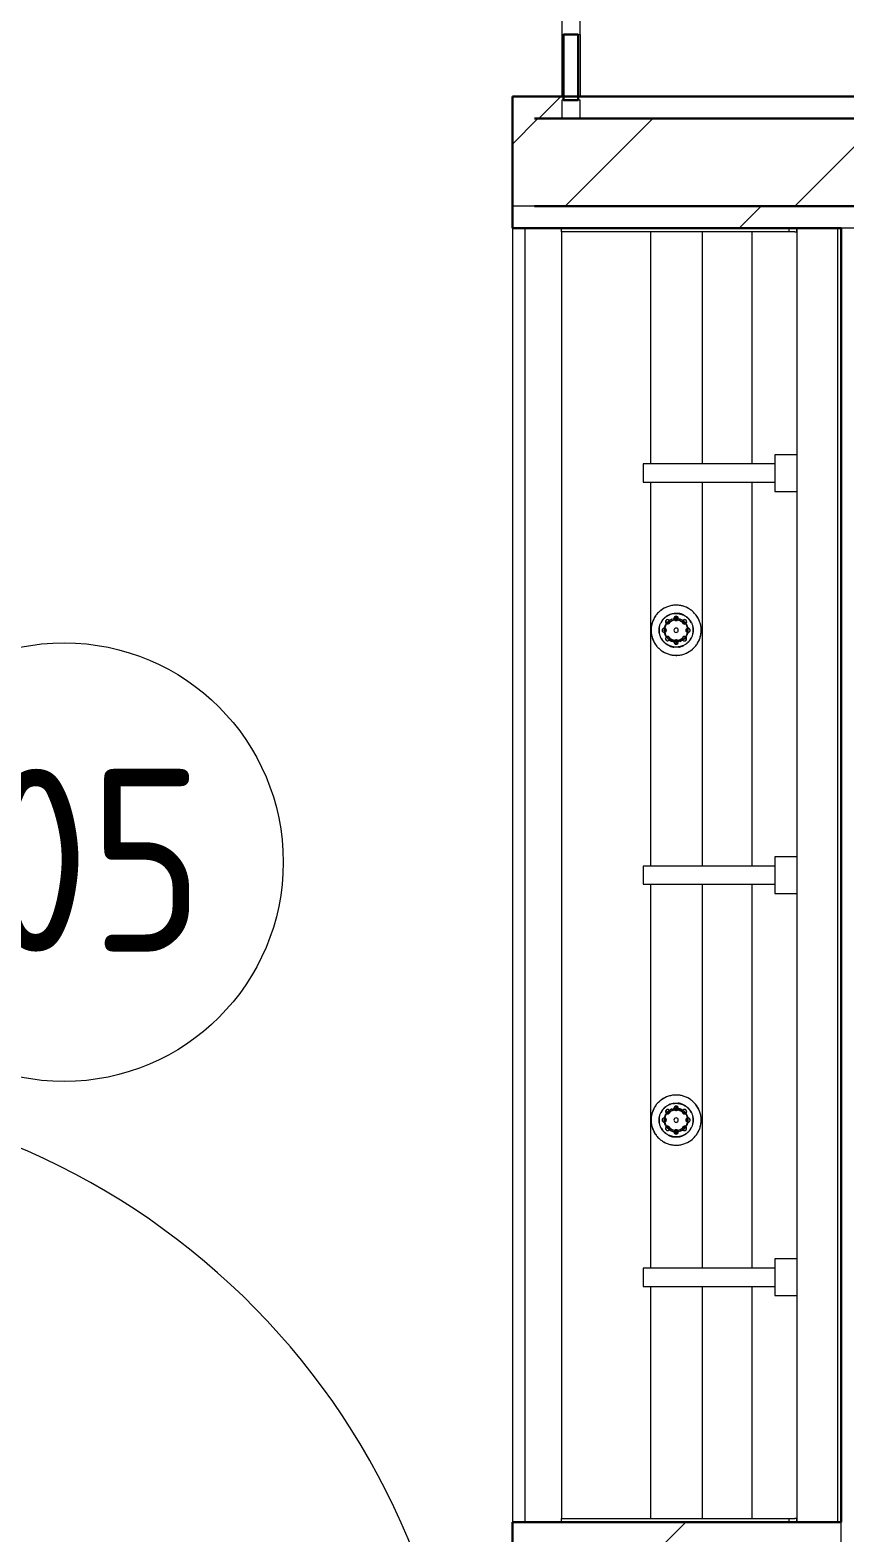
# Model space of a CAD drawing. Header units: millimetres. Extents: x -88595 to 880822, y -1054509 to -148035.
# Drawn here: x 280148 to 281263, y -273917 to -271861 of the extents above; entities that cross this region are included whole.
import ezdxf

# ---------------------------------------------------------------- set-up
doc = ezdxf.new("R2010")
doc.units = ezdxf.units.MM
for name, color, linetype, lineweight in [('Витраж', 7, 'Continuous', 9), ('Марки помещений', 7, 'Continuous', 20), ('Оборудование', 7, 'Continuous', 18), ('Сантехника', 7, 'Continuous', 18), ('Стены наружные', 7, 'Continuous', 18), ('Стены разрез', 7, 'Continuous', 30), ('Стены штриховка', 7, 'Continuous', 9)]:
    doc.layers.add(name, color=color, linetype=linetype, lineweight=lineweight)
doc.layers.add('Двери открывание', color=7, linetype='Continuous', lineweight=9, true_color=0xc0c0c0)
doc.styles.add('GOST Common_2', font='GOST_Common.ttf', dxfattribs={"width": 0.9, "height": 350})

# ---------------------------------------------------------------- blocks, each defined once
blk = doc.blocks.new('2 этаж')
at = {"layer": 'Витраж', "lineweight": 18, "extrusion": (0, 0, -1)}
for p, q in [((310210, 655966.5), (310210, 655941.5)), ((310235, 655941.5), (310235, 655966.5)), ((310210, 655941.5), (310235, 655941.5))]:
    blk.add_line(p, q, dxfattribs=at)
at = {"layer": 'Витраж'}
for p, q in [((310210, 655941.5), (310210, 655856.5)), ((310235, 655941.5), (310235, 655856.5))]:
    blk.add_line(p, q, dxfattribs=at)
at = {"layer": 'Витраж', "lineweight": 18}
for p, q in [((310235, 655851.5), (310210, 655851.5)), ((310210, 655851.5), (310210, 655826.5)), ((310235, 655826.5), (310235, 655851.5)), ((310210, 655826.5), (310235, 655826.5))]:
    blk.add_line(p, q, dxfattribs=at)
at = {"layer": 'Двери открывание'}
blk.add_arc((309078.5, 653499.5), 998, 0, 88.9666, dxfattribs=at)
at = {"layer": 'Марки помещений'}
blk.add_circle((309528.8, 654809.3), 300, dxfattribs=at)
at = {"layer": 'Сантехника'}
for p, q in [((310142.5, 655676.5), (310142.5, 653906.5)), ((310159.5, 655676.5), (310159.5, 653906.5)), ((310209.5, 655671.5), (310209.5, 655676.5)), ((310209.5, 655671.5), (310209.5, 653911.5)), ((310520.6, 655671.5), (310209.5, 655671.5)), ((310331.4, 655671.5), (310331.4, 655354)), ((310402.1, 655671.5), (310402.1, 655354)), ((310470.1, 655671.5), (310470.1, 655353.9)), ((310520.6, 655676.5), (310520.6, 655671.5)), ((310529.1, 655671.5), (310520.6, 655671.5)), ((310529.1, 655671.5), (310531.5, 655671.5)), ((310531.5, 655676.5), (310531.5, 655671.5)), ((310531.5, 655671.5), (310531.5, 655676.5)), ((310531.5, 655671.5), (310531.5, 653911.5)), ((310587.5, 655676.5), (310587.5, 653906.5)), ((310531.5, 655366.5), (310501.5, 655366.5)), ((310501.5, 655366.5), (310501.5, 655316.5)), ((310501.5, 655354), (310321.5, 655354)), ((310321.5, 655354), (310321.5, 655329)), ((310321.5, 655329), (310501.5, 655329)), ((310331.4, 655329), (310331.4, 654804)), ((310402.1, 655329), (310402.1, 654804)), ((310470.1, 655329.1), (310470.1, 654803.9)), ((310501.5, 655316.5), (310531.5, 655316.5)), ((310501.5, 654804), (310321.5, 654804)), ((310321.5, 654804), (310321.5, 654779)), ((310531.5, 654816.5), (310501.5, 654816.5)), ((310501.5, 654816.5), (310501.5, 654766.5)), ((310321.5, 654779), (310501.5, 654779)), ((310331.4, 654779), (310331.4, 654254)), ((310402.1, 654779), (310402.1, 654254)), ((310470.1, 654779.1), (310470.1, 654253.9)), ((310501.5, 654766.5), (310531.5, 654766.5)), ((310501.5, 654254), (310321.5, 654254)), ((310321.5, 654254), (310321.5, 654229)), ((310531.5, 654266.5), (310501.5, 654266.5)), ((310501.5, 654266.5), (310501.5, 654216.5)), ((310321.5, 654229), (310501.5, 654229)), ((310331.4, 654229), (310331.4, 653911.5)), ((310402.1, 654229), (310402.1, 653911.5)), ((310470.1, 654229.1), (310470.1, 653911.5)), ((310501.5, 654216.5), (310531.5, 654216.5)), ((310209.5, 653906.5), (310209.5, 653911.5)), ((310209.5, 653911.5), (310520.6, 653911.5)), ((310520.6, 653911.5), (310529.1, 653911.5)), ((310520.6, 653911.5), (310520.6, 653906.5)), ((310531.5, 653911.5), (310529.1, 653911.5)), ((310531.5, 653911.5), (310531.5, 653906.5)), ((310531.5, 653906.5), (310531.5, 653911.5))]:
    blk.add_line(p, q, dxfattribs=at)
at = {"layer": 'Сантехника', "flags": 128}
for points in [[(310400.8, 655126.5), (310400.8, 655127.9), (310400.7, 655129.2), (310400.6, 655130.6), (310400.4, 655132), (310400.1, 655133.3), (310399.8, 655134.7), (310399.5, 655136), (310399.1, 655137.3), (310398.6, 655138.6), (310398.1, 655139.9), (310397.5, 655141.1), (310396.9, 655142.3), (310396.3, 655143.5), (310395.6, 655144.7), (310394.8, 655145.9), (310394, 655147), (310393.2, 655148.1), (310392.3, 655149.1), (310391.4, 655150.1), (310390.4, 655151.1), (310389.4, 655152), (310388.4, 655152.9), (310387.3, 655153.8), (310386.2, 655154.6), (310385, 655155.4), (310383.9, 655156.1), (310382.7, 655156.8), (310381.4, 655157.4), (310380.2, 655158), (310378.9, 655158.5), (310377.6, 655158.9), (310376.3, 655159.4), (310375, 655159.7), (310373.7, 655160), (310372.3, 655160.3), (310371, 655160.5), (310369.6, 655160.7), (310368.2, 655160.8), (310366.9, 655160.8), (310365.5, 655160.8), (310364.1, 655160.7), (310362.8, 655160.6), (310361.4, 655160.4), (310360, 655160.2), (310358.7, 655159.9), (310357.4, 655159.6), (310356.1, 655159.2), (310354.8, 655158.7), (310353.5, 655158.2), (310352.2, 655157.7), (310351, 655157.1), (310349.8, 655156.5), (310348.6, 655155.8), (310347.4, 655155), (310346.3, 655154.2), (310345.2, 655153.4), (310344.2, 655152.5), (310343.1, 655151.6), (310342.2, 655150.7), (310341.2, 655149.7), (310340.3, 655148.6), (310339.4, 655147.6), (310338.6, 655146.5), (310337.8, 655145.3), (310337.1, 655144.2), (310336.4, 655143), (310335.8, 655141.8), (310335.2, 655140.5), (310334.7, 655139.3), (310334.2, 655138), (310333.7, 655136.7), (310333.4, 655135.4), (310333, 655134), (310332.8, 655132.7), (310332.5, 655131.3), (310332.4, 655130), (310332.3, 655128.6), (310332.2, 655127.2), (310332.2, 655126.5)], [(310343.2, 655126.5), (310343.2, 655127.4), (310343.3, 655128.4), (310343.4, 655129.3), (310343.5, 655130.2), (310343.7, 655131.1), (310343.9, 655132), (310344.1, 655132.9), (310344.4, 655133.8), (310344.7, 655134.7), (310345, 655135.6), (310345.4, 655136.4), (310345.8, 655137.3), (310346.3, 655138.1), (310346.8, 655138.9), (310347.3, 655139.7), (310347.8, 655140.4), (310348.4, 655141.2), (310349, 655141.9), (310349.6, 655142.6), (310350.3, 655143.2), (310350.9, 655143.9), (310351.7, 655144.5), (310352.4, 655145), (310353.1, 655145.6), (310353.9, 655146.1), (310354.7, 655146.6), (310355.5, 655147.1), (310356.3, 655147.5), (310357.2, 655147.9), (310358.1, 655148.2), (310358.9, 655148.5), (310359.8, 655148.8), (310360.7, 655149.1), (310361.6, 655149.3), (310362.5, 655149.5), (310363.5, 655149.6), (310364.4, 655149.7), (310365.3, 655149.8), (310366.2, 655149.8), (310367.2, 655149.8), (310368.1, 655149.8), (310369, 655149.7), (310370, 655149.5), (310370.9, 655149.4), (310371.8, 655149.2), (310372.7, 655149), (310373.6, 655148.7), (310374.5, 655148.4), (310375.3, 655148.1), (310376.2, 655147.7), (310377, 655147.3), (310377.9, 655146.8), (310378.7, 655146.4), (310379.4, 655145.9), (310380.2, 655145.3), (310381, 655144.8), (310381.7, 655144.2), (310382.4, 655143.6), (310383, 655142.9), (310383.7, 655142.2), (310384.3, 655141.5), (310384.9, 655140.8), (310385.4, 655140.1), (310386, 655139.3), (310386.5, 655138.5), (310386.9, 655137.7), (310387.4, 655136.9), (310387.8, 655136), (310388.1, 655135.2), (310388.5, 655134.3), (310388.7, 655133.4), (310389, 655132.5), (310389.2, 655131.6), (310389.4, 655130.7), (310389.6, 655129.8), (310389.7, 655128.9), (310389.8, 655127.9), (310389.8, 655127), (310389.8, 655126.5)], [(310343.5, 655126.5), (310343.5, 655127.4), (310343.5, 655128.3), (310343.6, 655129.3), (310343.8, 655130.2), (310343.9, 655131.1), (310344.1, 655132)], [(310346.1, 655137.1), (310346.5, 655138), (310347, 655138.7), (310347.5, 655139.5), (310348, 655140.3), (310348.6, 655141), (310349.2, 655141.7), (310349.8, 655142.4), (310350.5, 655143), (310351.1, 655143.7), (310351.8, 655144.3), (310352.5, 655144.8)], [(310350, 655142.9), (310349.3, 655142.2), (310348.7, 655141.5), (310348.1, 655140.8), (310347.6, 655140.1), (310347, 655139.3), (310346.5, 655138.5), (310346.1, 655137.7)], [(310350.3, 655126.5), (310350.3, 655127.2), (310350.4, 655127.8), (310350.4, 655128.4), (310350.5, 655129.1), (310350.6, 655129.7), (310350.8, 655130.4), (310350.9, 655131), (310351.1, 655131.6), (310351.3, 655132.2), (310351.6, 655132.8), (310351.8, 655133.4), (310352.1, 655134), (310352.4, 655134.6), (310352.8, 655135.1), (310353.1, 655135.7), (310353.5, 655136.2), (310353.9, 655136.7), (310354.3, 655137.2), (310354.8, 655137.7), (310355.2, 655138.1), (310355.7, 655138.6), (310356.2, 655139), (310356.7, 655139.4), (310357.2, 655139.8), (310357.7, 655140.1)], [(310353.3, 655145.4), (310354.1, 655145.9), (310354.8, 655146.4), (310355.6, 655146.8), (310356.5, 655147.2), (310357.3, 655147.6), (310358.2, 655148), (310359, 655148.3)], [(310358.5, 655148.4), (310357.7, 655148.1), (310356.8, 655147.7), (310356, 655147.3)], [(310362.6, 655149.2), (310363.5, 655149.3), (310364.4, 655149.4), (310365.3, 655149.5), (310366.3, 655149.5), (310367.2, 655149.5), (310368.1, 655149.5), (310369, 655149.4), (310369.9, 655149.3), (310370.8, 655149.1), (310371.7, 655148.9), (310372.6, 655148.7), (310373.5, 655148.5), (310374.4, 655148.2), (310375.2, 655147.8), (310376.1, 655147.5), (310376.9, 655147.1), (310377.7, 655146.6), (310378.5, 655146.2), (310379.3, 655145.7), (310380.1, 655145.1), (310380.8, 655144.6), (310381.5, 655144), (310382.2, 655143.4), (310382.9, 655142.7), (310383.5, 655142.1), (310384.1, 655141.4), (310384.7, 655140.7), (310385.2, 655139.9), (310385.8, 655139.2), (310386.2, 655138.4), (310386.7, 655137.6)], [(310363.1, 655142.3), (310363.7, 655142.5), (310364.4, 655142.6), (310365, 655142.6), (310365.7, 655142.7), (310366.3, 655142.7), (310367, 655142.7), (310367.6, 655142.7), (310368.3, 655142.6), (310368.9, 655142.5), (310369.5, 655142.4)], [(310377.5, 655147.1), (310376.7, 655147.5), (310375.8, 655147.9), (310374.9, 655148.2), (310374.1, 655148.5), (310373.2, 655148.8), (310372.3, 655149.1), (310371.4, 655149.3), (310370.5, 655149.5), (310369.5, 655149.6)], [(310375.5, 655140), (310376, 655139.6), (310376.6, 655139.2), (310377.1, 655138.8), (310377.5, 655138.4), (310378, 655137.9), (310378.4, 655137.4), (310378.9, 655137), (310379.3, 655136.5), (310379.7, 655135.9), (310380, 655135.4), (310380.4, 655134.9), (310380.7, 655134.3), (310381, 655133.7), (310381.3, 655133.1), (310381.5, 655132.5), (310381.8, 655131.9), (310382, 655131.3), (310382.1, 655130.7), (310382.3, 655130.1), (310382.4, 655129.4), (310382.5, 655128.8), (310382.6, 655128.1), (310382.7, 655127.5), (310382.7, 655126.9), (310382.7, 655126.5)], [(310386.7, 655138.1), (310386.2, 655138.9), (310385.7, 655139.7), (310385.2, 655140.4), (310384.6, 655141.2), (310384, 655141.9), (310383.4, 655142.6), (310382.7, 655143.2)], [(310389, 655131.6), (310389.2, 655130.7), (310389.3, 655129.8), (310389.4, 655128.8), (310389.5, 655127.9), (310389.5, 655127), (310389.5, 655126.5)], [(310332.2, 655126.5), (310332.2, 655125.1), (310332.3, 655123.8), (310332.4, 655122.4), (310332.6, 655121), (310332.9, 655119.7), (310333.2, 655118.4), (310333.5, 655117), (310333.9, 655115.7), (310334.4, 655114.4), (310334.9, 655113.1), (310335.5, 655111.9), (310336.1, 655110.7), (310336.7, 655109.5), (310337.4, 655108.3), (310338.2, 655107.1), (310339, 655106), (310339.8, 655104.9), (310340.7, 655103.9), (310341.6, 655102.9), (310342.6, 655101.9), (310343.6, 655101), (310344.6, 655100.1), (310345.7, 655099.2), (310346.8, 655098.4), (310348, 655097.6), (310349.1, 655096.9), (310350.3, 655096.3), (310351.6, 655095.6), (310352.8, 655095.1), (310354.1, 655094.5), (310355.4, 655094.1), (310356.7, 655093.6), (310358, 655093.3), (310359.3, 655093), (310360.7, 655092.7), (310362, 655092.5), (310363.4, 655092.3), (310364.8, 655092.3), (310366.1, 655092.2), (310367.5, 655092.2), (310368.9, 655092.3), (310370.2, 655092.4), (310371.6, 655092.6), (310373, 655092.8), (310374.3, 655093.1), (310375.6, 655093.4), (310376.9, 655093.8), (310378.2, 655094.3), (310379.5, 655094.8), (310380.8, 655095.3), (310382, 655095.9), (310383.2, 655096.6), (310384.4, 655097.3), (310385.6, 655098), (310386.7, 655098.8), (310387.8, 655099.6), (310388.8, 655100.5), (310389.9, 655101.4), (310390.8, 655102.3), (310391.8, 655103.3), (310392.7, 655104.4), (310393.6, 655105.4), (310394.4, 655106.5), (310395.2, 655107.7), (310395.9, 655108.8), (310396.6, 655110), (310397.2, 655111.2), (310397.8, 655112.5), (310398.3, 655113.7), (310398.8, 655115), (310399.3, 655116.3), (310399.6, 655117.6), (310400, 655119), (310400.2, 655120.3), (310400.5, 655121.7), (310400.6, 655123), (310400.7, 655124.4), (310400.8, 655125.8), (310400.8, 655126.5)], [(310343.5, 655130.4), (310343.4, 655129.8), (310343.3, 655128.9), (310343.2, 655127.9), (310343.2, 655127), (310343.2, 655126.5)], [(310343.2, 655126.5), (310343.2, 655125.6), (310343.3, 655124.6), (310343.4, 655123.7), (310343.5, 655122.8)], [(310389.8, 655126.5), (310389.8, 655125.6), (310389.7, 655124.6), (310389.6, 655123.7), (310389.5, 655122.8), (310389.3, 655121.9), (310389.1, 655121), (310388.9, 655120.1), (310388.6, 655119.2), (310388.3, 655118.3), (310388, 655117.4), (310387.6, 655116.6), (310387.2, 655115.7), (310386.7, 655114.9), (310386.2, 655114.1), (310385.7, 655113.3), (310385.2, 655112.6), (310384.6, 655111.9), (310384, 655111.1), (310383.4, 655110.5), (310382.7, 655109.8), (310382.1, 655109.2), (310381.3, 655108.5), (310380.6, 655108), (310379.9, 655107.4), (310379.1, 655106.9), (310378.3, 655106.4), (310377.5, 655106), (310376.7, 655105.5), (310375.8, 655105.1), (310374.9, 655104.8), (310374.1, 655104.5), (310373.2, 655104.2), (310372.3, 655103.9), (310371.4, 655103.7), (310370.5, 655103.5), (310369.5, 655103.4), (310368.6, 655103.3), (310367.7, 655103.2), (310366.8, 655103.2), (310365.8, 655103.2), (310364.9, 655103.3), (310364, 655103.3), (310363, 655103.5), (310362.1, 655103.6), (310361.2, 655103.8), (310360.3, 655104), (310359.4, 655104.3), (310358.5, 655104.6), (310357.7, 655104.9), (310356.8, 655105.3), (310356, 655105.7), (310355.1, 655106.2), (310354.3, 655106.6), (310353.6, 655107.1), (310352.8, 655107.7), (310352, 655108.2), (310351.3, 655108.8), (310350.6, 655109.4), (310350, 655110.1), (310349.3, 655110.8), (310348.7, 655111.5), (310348.1, 655112.2), (310347.6, 655112.9), (310347, 655113.7), (310346.5, 655114.5), (310346.1, 655115.3), (310345.6, 655116.1), (310345.2, 655117), (310344.9, 655117.8), (310344.5, 655118.7), (310344.3, 655119.6), (310344, 655120.5), (310343.8, 655121.4), (310343.6, 655122.3), (310343.4, 655123.2), (310343.3, 655124.1), (310343.2, 655125.1), (310343.2, 655126), (310343.2, 655126.5)], [(310344, 655121.4), (310343.8, 655122.3), (310343.7, 655123.3), (310343.6, 655124.2), (310343.5, 655125.1), (310343.5, 655126), (310343.5, 655126.5)], [(310379.7, 655107.6), (310378.9, 655107.1), (310378.2, 655106.6), (310377.4, 655106.2), (310376.5, 655105.8), (310375.7, 655105.4), (310374.8, 655105), (310374, 655104.7), (310373.1, 655104.4), (310372.2, 655104.2), (310371.3, 655104), (310370.4, 655103.8), (310369.5, 655103.7), (310368.6, 655103.6), (310367.7, 655103.5), (310366.7, 655103.5), (310365.8, 655103.5), (310364.9, 655103.5), (310364, 655103.6), (310363.1, 655103.7), (310362.2, 655103.9), (310361.3, 655104.1), (310360.4, 655104.3), (310359.5, 655104.6), (310358.6, 655104.9), (310357.8, 655105.2), (310356.9, 655105.6), (310356.1, 655106), (310355.3, 655106.4), (310354.5, 655106.9), (310353.7, 655107.4), (310352.9, 655107.9), (310352.2, 655108.4), (310351.5, 655109), (310350.8, 655109.6), (310350.1, 655110.3), (310349.5, 655110.9), (310348.9, 655111.6), (310348.3, 655112.4), (310347.8, 655113.1), (310347.3, 655113.8), (310346.8, 655114.6), (310346.3, 655115.4)], [(310346.3, 655114.9), (310346.8, 655114.1), (310347.3, 655113.3), (310347.8, 655112.6), (310348.4, 655111.9), (310349, 655111.1), (310349.6, 655110.5), (310350.3, 655109.8)], [(310357.5, 655113), (310357, 655113.4), (310356.5, 655113.8), (310356, 655114.2), (310355.5, 655114.6), (310355, 655115.1), (310354.6, 655115.6), (310354.1, 655116), (310353.7, 655116.6), (310353.3, 655117.1), (310353, 655117.6), (310352.6, 655118.2), (310352.3, 655118.7), (310352, 655119.3), (310351.7, 655119.9), (310351.5, 655120.5), (310351.2, 655121.1), (310351, 655121.7), (310350.9, 655122.3), (310350.7, 655122.9), (310350.6, 655123.6), (310350.5, 655124.2), (310350.4, 655124.9), (310350.3, 655125.5), (310350.3, 655126.2), (310350.3, 655126.5)], [(310369.9, 655110.7), (310369.3, 655110.5), (310368.6, 655110.4), (310368, 655110.4), (310367.3, 655110.3), (310366.7, 655110.3), (310366, 655110.3), (310365.4, 655110.3), (310364.7, 655110.4), (310364.1, 655110.5), (310363.5, 655110.6)], [(310382.7, 655126.5), (310382.7, 655125.9), (310382.6, 655125.2), (310382.6, 655124.6), (310382.5, 655123.9), (310382.4, 655123.3), (310382.2, 655122.7), (310382.1, 655122), (310381.9, 655121.4), (310381.7, 655120.8), (310381.4, 655120.2), (310381.2, 655119.6), (310380.9, 655119), (310380.6, 655118.5), (310380.2, 655117.9), (310379.9, 655117.4), (310379.5, 655116.8), (310379.1, 655116.3), (310378.7, 655115.8), (310378.2, 655115.3), (310377.8, 655114.9), (310377.3, 655114.4), (310376.8, 655114), (310376.3, 655113.6), (310375.8, 655113.2), (310375.3, 655112.9)], [(310386.9, 655115.9), (310386.5, 655115.1), (310386, 655114.3), (310385.5, 655113.5), (310385, 655112.7), (310384.4, 655112), (310383.8, 655111.3), (310383.2, 655110.6), (310382.6, 655110), (310381.9, 655109.4), (310381.2, 655108.7), (310380.5, 655108.2)], [(310383, 655110.1), (310383.7, 655110.8), (310384.3, 655111.5), (310384.9, 655112.2), (310385.4, 655112.9), (310386, 655113.7), (310386.5, 655114.5), (310386.9, 655115.3)], [(310389.5, 655126.5), (310389.5, 655125.6), (310389.5, 655124.7), (310389.4, 655123.7), (310389.2, 655122.8), (310389.1, 655121.9), (310388.9, 655121)], [(310389.4, 655122.3), (310389.6, 655123.2), (310389.7, 655124.1), (310389.8, 655125.1), (310389.8, 655126), (310389.8, 655126.5)], [(310389.8, 655126.5), (310389.8, 655127.4), (310389.7, 655128.4), (310389.6, 655129.3), (310389.5, 655130.2)], [(310355.5, 655106), (310356.3, 655105.5), (310357.2, 655105.1), (310358.1, 655104.8), (310358.9, 655104.5), (310359.8, 655104.2), (310360.7, 655103.9), (310361.6, 655103.7), (310362.5, 655103.5), (310363.5, 655103.4)], [(310370, 655103.5), (310370.9, 655103.6), (310371.8, 655103.8), (310372.7, 655104), (310373.6, 655104.3), (310374.5, 655104.6), (310375.3, 655104.9), (310376.2, 655105.3), (310377, 655105.7)], [(310400.8, 654456.5), (310400.8, 654457.9), (310400.7, 654459.2), (310400.6, 654460.6), (310400.4, 654462), (310400.1, 654463.3), (310399.8, 654464.7), (310399.5, 654466), (310399.1, 654467.3), (310398.6, 654468.6), (310398.1, 654469.9), (310397.5, 654471.1), (310396.9, 654472.3), (310396.3, 654473.5), (310395.6, 654474.7), (310394.8, 654475.9), (310394, 654477), (310393.2, 654478.1), (310392.3, 654479.1), (310391.4, 654480.1), (310390.4, 654481.1), (310389.4, 654482), (310388.4, 654482.9), (310387.3, 654483.8), (310386.2, 654484.6), (310385, 654485.4), (310383.9, 654486.1), (310382.7, 654486.8), (310381.4, 654487.4), (310380.2, 654488), (310378.9, 654488.5), (310377.6, 654488.9), (310376.3, 654489.4), (310375, 654489.7), (310373.7, 654490), (310372.3, 654490.3), (310371, 654490.5), (310369.6, 654490.7), (310368.2, 654490.8), (310366.9, 654490.8), (310365.5, 654490.8), (310364.1, 654490.7), (310362.8, 654490.6), (310361.4, 654490.4), (310360, 654490.2), (310358.7, 654489.9), (310357.4, 654489.6), (310356.1, 654489.2), (310354.8, 654488.7), (310353.5, 654488.2), (310352.2, 654487.7), (310351, 654487.1), (310349.8, 654486.5), (310348.6, 654485.8), (310347.4, 654485), (310346.3, 654484.2), (310345.2, 654483.4), (310344.2, 654482.5), (310343.1, 654481.6), (310342.2, 654480.7), (310341.2, 654479.7), (310340.3, 654478.6), (310339.4, 654477.6), (310338.6, 654476.5), (310337.8, 654475.3), (310337.1, 654474.2), (310336.4, 654473), (310335.8, 654471.8), (310335.2, 654470.5), (310334.7, 654469.3), (310334.2, 654468), (310333.7, 654466.7), (310333.4, 654465.4), (310333, 654464), (310332.8, 654462.7), (310332.5, 654461.3), (310332.4, 654460), (310332.3, 654458.6), (310332.2, 654457.2), (310332.2, 654456.5)], [(310343.2, 654456.5), (310343.2, 654457.4), (310343.3, 654458.4), (310343.4, 654459.3), (310343.5, 654460.2), (310343.7, 654461.1), (310343.9, 654462), (310344.1, 654462.9), (310344.4, 654463.8), (310344.7, 654464.7), (310345, 654465.6), (310345.4, 654466.4), (310345.8, 654467.3), (310346.3, 654468.1), (310346.8, 654468.9), (310347.3, 654469.7), (310347.8, 654470.4), (310348.4, 654471.2), (310349, 654471.9), (310349.6, 654472.6), (310350.3, 654473.2), (310350.9, 654473.9), (310351.7, 654474.5), (310352.4, 654475), (310353.1, 654475.6), (310353.9, 654476.1), (310354.7, 654476.6), (310355.5, 654477.1), (310356.3, 654477.5), (310357.2, 654477.9), (310358.1, 654478.2), (310358.9, 654478.5), (310359.8, 654478.8), (310360.7, 654479.1), (310361.6, 654479.3), (310362.5, 654479.5), (310363.5, 654479.6), (310364.4, 654479.7), (310365.3, 654479.8), (310366.2, 654479.8), (310367.2, 654479.8), (310368.1, 654479.8), (310369, 654479.7), (310370, 654479.5), (310370.9, 654479.4), (310371.8, 654479.2), (310372.7, 654479), (310373.6, 654478.7), (310374.5, 654478.4), (310375.3, 654478.1), (310376.2, 654477.7), (310377, 654477.3), (310377.9, 654476.8), (310378.7, 654476.4), (310379.4, 654475.9), (310380.2, 654475.3), (310381, 654474.8), (310381.7, 654474.2), (310382.4, 654473.6), (310383, 654472.9), (310383.7, 654472.2), (310384.3, 654471.5), (310384.9, 654470.8), (310385.4, 654470.1), (310386, 654469.3), (310386.5, 654468.5), (310386.9, 654467.7), (310387.4, 654466.9), (310387.8, 654466), (310388.1, 654465.2), (310388.5, 654464.3), (310388.7, 654463.4), (310389, 654462.5), (310389.2, 654461.6), (310389.4, 654460.7), (310389.6, 654459.8), (310389.7, 654458.9), (310389.8, 654457.9), (310389.8, 654457), (310389.8, 654456.5)], [(310346.1, 654467.1), (310346.5, 654468), (310347, 654468.7), (310347.5, 654469.5), (310348, 654470.3), (310348.6, 654471), (310349.2, 654471.7), (310349.8, 654472.4), (310350.5, 654473), (310351.1, 654473.7), (310351.8, 654474.3), (310352.5, 654474.8)], [(310350, 654472.9), (310349.3, 654472.2), (310348.7, 654471.5), (310348.1, 654470.8), (310347.6, 654470.1), (310347, 654469.3), (310346.5, 654468.5), (310346.1, 654467.7)], [(310353.3, 654475.4), (310354.1, 654475.9), (310354.8, 654476.4), (310355.6, 654476.8), (310356.5, 654477.2), (310357.3, 654477.6), (310358.2, 654478), (310359, 654478.3)], [(310358.5, 654478.4), (310357.7, 654478.1), (310356.8, 654477.7), (310356, 654477.3)], [(310362.6, 654479.2), (310363.5, 654479.3), (310364.4, 654479.4), (310365.3, 654479.5), (310366.3, 654479.5), (310367.2, 654479.5), (310368.1, 654479.5), (310369, 654479.4), (310369.9, 654479.3), (310370.8, 654479.1), (310371.7, 654478.9), (310372.6, 654478.7), (310373.5, 654478.5), (310374.4, 654478.2), (310375.2, 654477.8), (310376.1, 654477.5), (310376.9, 654477.1), (310377.7, 654476.6), (310378.5, 654476.2), (310379.3, 654475.7), (310380.1, 654475.1), (310380.8, 654474.6), (310381.5, 654474), (310382.2, 654473.4), (310382.9, 654472.7), (310383.5, 654472.1), (310384.1, 654471.4), (310384.7, 654470.7), (310385.2, 654469.9), (310385.8, 654469.2), (310386.2, 654468.4), (310386.7, 654467.6)], [(310363.1, 654472.3), (310363.7, 654472.5), (310364.4, 654472.6), (310365, 654472.6), (310365.7, 654472.7), (310366.3, 654472.7), (310367, 654472.7), (310367.6, 654472.7), (310368.3, 654472.6), (310368.9, 654472.5), (310369.5, 654472.4)], [(310377.5, 654477.1), (310376.7, 654477.5), (310375.8, 654477.9), (310374.9, 654478.2), (310374.1, 654478.5), (310373.2, 654478.8), (310372.3, 654479.1), (310371.4, 654479.3), (310370.5, 654479.5), (310369.5, 654479.6)], [(310386.7, 654468.1), (310386.2, 654468.9), (310385.7, 654469.7), (310385.2, 654470.4), (310384.6, 654471.2), (310384, 654471.9), (310383.4, 654472.6), (310382.7, 654473.2)], [(310332.2, 654456.5), (310332.2, 654455.1), (310332.3, 654453.8), (310332.4, 654452.4), (310332.6, 654451), (310332.9, 654449.7), (310333.2, 654448.4), (310333.5, 654447), (310333.9, 654445.7), (310334.4, 654444.4), (310334.9, 654443.1), (310335.5, 654441.9), (310336.1, 654440.7), (310336.7, 654439.5), (310337.4, 654438.3), (310338.2, 654437.1), (310339, 654436), (310339.8, 654434.9), (310340.7, 654433.9), (310341.6, 654432.9), (310342.6, 654431.9), (310343.6, 654431), (310344.6, 654430.1), (310345.7, 654429.2), (310346.8, 654428.4), (310348, 654427.6), (310349.1, 654426.9), (310350.3, 654426.3), (310351.6, 654425.6), (310352.8, 654425.1), (310354.1, 654424.5), (310355.4, 654424.1), (310356.7, 654423.6), (310358, 654423.3), (310359.3, 654423), (310360.7, 654422.7), (310362, 654422.5), (310363.4, 654422.3), (310364.8, 654422.3), (310366.1, 654422.2), (310367.5, 654422.2), (310368.9, 654422.3), (310370.2, 654422.4), (310371.6, 654422.6), (310373, 654422.8), (310374.3, 654423.1), (310375.6, 654423.4), (310376.9, 654423.8), (310378.2, 654424.3), (310379.5, 654424.8), (310380.8, 654425.3), (310382, 654425.9), (310383.2, 654426.6), (310384.4, 654427.3), (310385.6, 654428), (310386.7, 654428.8), (310387.8, 654429.6), (310388.8, 654430.5), (310389.9, 654431.4), (310390.8, 654432.3), (310391.8, 654433.3), (310392.7, 654434.4), (310393.6, 654435.4), (310394.4, 654436.5), (310395.2, 654437.7), (310395.9, 654438.8), (310396.6, 654440), (310397.2, 654441.2), (310397.8, 654442.5), (310398.3, 654443.7), (310398.8, 654445), (310399.3, 654446.3), (310399.6, 654447.6), (310400, 654449), (310400.2, 654450.3), (310400.5, 654451.7), (310400.6, 654453), (310400.7, 654454.4), (310400.8, 654455.8), (310400.8, 654456.5)], [(310343.5, 654460.4), (310343.4, 654459.8), (310343.3, 654458.9), (310343.2, 654457.9), (310343.2, 654457), (310343.2, 654456.5)], [(310343.2, 654456.5), (310343.2, 654455.6), (310343.3, 654454.6), (310343.4, 654453.7), (310343.5, 654452.8)], [(310389.8, 654456.5), (310389.8, 654455.6), (310389.7, 654454.6), (310389.6, 654453.7), (310389.5, 654452.8), (310389.3, 654451.9), (310389.1, 654451), (310388.9, 654450.1), (310388.6, 654449.2), (310388.3, 654448.3), (310388, 654447.4), (310387.6, 654446.6), (310387.2, 654445.7), (310386.7, 654444.9), (310386.2, 654444.1), (310385.7, 654443.3), (310385.2, 654442.6), (310384.6, 654441.9), (310384, 654441.1), (310383.4, 654440.5), (310382.7, 654439.8), (310382.1, 654439.2), (310381.3, 654438.5), (310380.6, 654438), (310379.9, 654437.4), (310379.1, 654436.9), (310378.3, 654436.4), (310377.5, 654436), (310376.7, 654435.5), (310375.8, 654435.1), (310374.9, 654434.8), (310374.1, 654434.5), (310373.2, 654434.2), (310372.3, 654433.9), (310371.4, 654433.7), (310370.5, 654433.5), (310369.5, 654433.4), (310368.6, 654433.3), (310367.7, 654433.2), (310366.8, 654433.2), (310365.8, 654433.2), (310364.9, 654433.3), (310364, 654433.3), (310363, 654433.5), (310362.1, 654433.6), (310361.2, 654433.8), (310360.3, 654434), (310359.4, 654434.3), (310358.5, 654434.6), (310357.7, 654434.9), (310356.8, 654435.3), (310356, 654435.7), (310355.1, 654436.2), (310354.3, 654436.6), (310353.6, 654437.1), (310352.8, 654437.7), (310352, 654438.2), (310351.3, 654438.8), (310350.6, 654439.4), (310350, 654440.1), (310349.3, 654440.8), (310348.7, 654441.5), (310348.1, 654442.2), (310347.6, 654442.9), (310347, 654443.7), (310346.5, 654444.5), (310346.1, 654445.3), (310345.6, 654446.1), (310345.2, 654447), (310344.9, 654447.8), (310344.5, 654448.7), (310344.3, 654449.6), (310344, 654450.5), (310343.8, 654451.4), (310343.6, 654452.3), (310343.4, 654453.2), (310343.3, 654454.1), (310343.2, 654455.1), (310343.2, 654456), (310343.2, 654456.5)], [(310343.5, 654456.5), (310343.5, 654457.4), (310343.5, 654458.3), (310343.6, 654459.3), (310343.8, 654460.2), (310343.9, 654461.1), (310344.1, 654462)], [(310344, 654451.4), (310343.8, 654452.3), (310343.7, 654453.3), (310343.6, 654454.2), (310343.5, 654455.1), (310343.5, 654456), (310343.5, 654456.5)], [(310350.3, 654456.5), (310350.3, 654457.2), (310350.4, 654457.8), (310350.4, 654458.4), (310350.5, 654459.1), (310350.6, 654459.7), (310350.8, 654460.4), (310350.9, 654461), (310351.1, 654461.6), (310351.3, 654462.2), (310351.6, 654462.8), (310351.8, 654463.4), (310352.1, 654464), (310352.4, 654464.6), (310352.8, 654465.1), (310353.1, 654465.7), (310353.5, 654466.2), (310353.9, 654466.7), (310354.3, 654467.2), (310354.8, 654467.7), (310355.2, 654468.1), (310355.7, 654468.6), (310356.2, 654469), (310356.7, 654469.4), (310357.2, 654469.8), (310357.7, 654470.1)], [(310357.5, 654443), (310357, 654443.4), (310356.5, 654443.8), (310356, 654444.2), (310355.5, 654444.6), (310355, 654445.1), (310354.6, 654445.6), (310354.1, 654446), (310353.7, 654446.6), (310353.3, 654447.1), (310353, 654447.6), (310352.6, 654448.2), (310352.3, 654448.7), (310352, 654449.3), (310351.7, 654449.9), (310351.5, 654450.5), (310351.2, 654451.1), (310351, 654451.7), (310350.9, 654452.3), (310350.7, 654452.9), (310350.6, 654453.6), (310350.5, 654454.2), (310350.4, 654454.9), (310350.3, 654455.5), (310350.3, 654456.2), (310350.3, 654456.5)], [(310382.7, 654456.5), (310382.7, 654455.9), (310382.6, 654455.2), (310382.6, 654454.6), (310382.5, 654453.9), (310382.4, 654453.3), (310382.2, 654452.7), (310382.1, 654452), (310381.9, 654451.4), (310381.7, 654450.8), (310381.4, 654450.2), (310381.2, 654449.6), (310380.9, 654449), (310380.6, 654448.5), (310380.2, 654447.9), (310379.9, 654447.4), (310379.5, 654446.8), (310379.1, 654446.3), (310378.7, 654445.8), (310378.2, 654445.3), (310377.8, 654444.9), (310377.3, 654444.4), (310376.8, 654444), (310376.3, 654443.6), (310375.8, 654443.2), (310375.3, 654442.9)], [(310375.5, 654470), (310376, 654469.6), (310376.6, 654469.2), (310377.1, 654468.8), (310377.5, 654468.4), (310378, 654467.9), (310378.4, 654467.4), (310378.9, 654467), (310379.3, 654466.5), (310379.7, 654465.9), (310380, 654465.4), (310380.4, 654464.9), (310380.7, 654464.3), (310381, 654463.7), (310381.3, 654463.1), (310381.5, 654462.5), (310381.8, 654461.9), (310382, 654461.3), (310382.1, 654460.7), (310382.3, 654460.1), (310382.4, 654459.4), (310382.5, 654458.8), (310382.6, 654458.1), (310382.7, 654457.5), (310382.7, 654456.9), (310382.7, 654456.5)], [(310389.5, 654456.5), (310389.5, 654455.6), (310389.5, 654454.7), (310389.4, 654453.7), (310389.2, 654452.8), (310389.1, 654451.9), (310388.9, 654451)], [(310389, 654461.6), (310389.2, 654460.7), (310389.3, 654459.8), (310389.4, 654458.8), (310389.5, 654457.9), (310389.5, 654457), (310389.5, 654456.5)], [(310389.4, 654452.3), (310389.6, 654453.2), (310389.7, 654454.1), (310389.8, 654455.1), (310389.8, 654456), (310389.8, 654456.5)], [(310389.8, 654456.5), (310389.8, 654457.4), (310389.7, 654458.4), (310389.6, 654459.3), (310389.5, 654460.2)], [(310379.7, 654437.6), (310378.9, 654437.1), (310378.2, 654436.6), (310377.4, 654436.2), (310376.5, 654435.8), (310375.7, 654435.4), (310374.8, 654435), (310374, 654434.7), (310373.1, 654434.4), (310372.2, 654434.2), (310371.3, 654434), (310370.4, 654433.8), (310369.5, 654433.7), (310368.6, 654433.6), (310367.7, 654433.5), (310366.7, 654433.5), (310365.8, 654433.5), (310364.9, 654433.5), (310364, 654433.6), (310363.1, 654433.7), (310362.2, 654433.9), (310361.3, 654434.1), (310360.4, 654434.3), (310359.5, 654434.6), (310358.6, 654434.9), (310357.8, 654435.2), (310356.9, 654435.6), (310356.1, 654436), (310355.3, 654436.4), (310354.5, 654436.9), (310353.7, 654437.4), (310352.9, 654437.9), (310352.2, 654438.4), (310351.5, 654439), (310350.8, 654439.6), (310350.1, 654440.3), (310349.5, 654440.9), (310348.9, 654441.6), (310348.3, 654442.4), (310347.8, 654443.1), (310347.3, 654443.8), (310346.8, 654444.6), (310346.3, 654445.4)], [(310346.3, 654444.9), (310346.8, 654444.1), (310347.3, 654443.3), (310347.8, 654442.6), (310348.4, 654441.9), (310349, 654441.1), (310349.6, 654440.5), (310350.3, 654439.8)], [(310355.5, 654436), (310356.3, 654435.5), (310357.2, 654435.1), (310358.1, 654434.8), (310358.9, 654434.5), (310359.8, 654434.2), (310360.7, 654433.9), (310361.6, 654433.7), (310362.5, 654433.5), (310363.5, 654433.4)], [(310369.9, 654440.7), (310369.3, 654440.5), (310368.6, 654440.4), (310368, 654440.4), (310367.3, 654440.3), (310366.7, 654440.3), (310366, 654440.3), (310365.4, 654440.3), (310364.7, 654440.4), (310364.1, 654440.5), (310363.5, 654440.6)], [(310370, 654433.5), (310370.9, 654433.6), (310371.8, 654433.8), (310372.7, 654434), (310373.6, 654434.3), (310374.5, 654434.6), (310375.3, 654434.9), (310376.2, 654435.3), (310377, 654435.7)], [(310386.9, 654445.9), (310386.5, 654445.1), (310386, 654444.3), (310385.5, 654443.5), (310385, 654442.7), (310384.4, 654442), (310383.8, 654441.3), (310383.2, 654440.6), (310382.6, 654440), (310381.9, 654439.4), (310381.2, 654438.7), (310380.5, 654438.2)], [(310383, 654440.1), (310383.7, 654440.8), (310384.3, 654441.5), (310384.9, 654442.2), (310385.4, 654442.9), (310386, 654443.7), (310386.5, 654444.5), (310386.9, 654445.3)]]:
    blk.add_lwpolyline(points, dxfattribs=at)
at = {"layer": 'Сантехника'}
for centre, radius, start, end in [((310366.5, 655126.5), 34.3, 112.2071, 128.0061), ((310366.5, 655126.5), 34.3, 81.2405, 94.5295), ((310366.5, 655126.5), 34.3, 75.5624, 79.0767), ((310366.5, 655126.5), 34.3, 56.7153, 72.8932), ((310366.5, 655126.5), 34.3, 170.2639, 180), ((310366.5, 655126.5), 34.3, 164.3157, 167.198), ((310366.5, 655126.5), 34.3, 145.0376, 161.2102), ((310366.5, 655126.5), 23, 144, 154.1058), ((310366.5, 655126.5), 16.2, 158.4339, 180), ((310366.5, 655126.5), 15.9, 0, 180), ((310355, 655138), 3, 45, 225), ((310355, 655138), 3, 135, 195), ((310366.5, 655126.5), 18.1, 136.1528, 141.4432), ((310355, 655138), 3, 210, 225), ((310355, 655138), 3, 225, 45), ((310355, 655138), 3, 225, 285), ((310355, 655138), 3, 90, 120), ((310366.5, 655126.5), 14.1, 136.2949, 141.7649), ((310366.5, 655126.5), 14.1, 124.7852, 137.7972), ((310366.5, 655126.5), 14.1, 125.0449, 135), ((310366.5, 655126.5), 13.9, 45, 135), ((310366.5, 655126.5), 13.9, 46.1071, 135), ((310366.5, 655126.5), 16.2, 110.5449, 125.8473), ((310355, 655138), 3, 330, 45), ((310366.5, 655126.5), 14.1, 113.7949, 123.75), ((310366.5, 655126.5), 14.1, 102.5449, 112.5), ((310366.5, 655126.5), 16.2, 39.3943, 101.028), ((310366.5, 655142.7), 3, 0, 180), ((310366.5, 655142.7), 3, 0, 180), ((310366.5, 655142.7), 3, 180, 255), ((310366.5, 655142.7), 3, 180, 0), ((310366.5, 655126.5), 14.1, 95.6834, 101.25), ((310366.5, 655126.5), 18.1, 83.5568, 94.0412), ((310366.5, 655126.5), 14.1, 80.5238, 95.2131), ((310366.5, 655126.5), 14.1, 80.0449, 90), ((310366.5, 655142.7), 3, 285, 0), ((310366.5, 655126.5), 14.1, 68.7949, 78.75), ((310366.5, 655126.5), 14.1, 57.5449, 67.5), ((310366.5, 655126.5), 14.1, 46.7403, 56.25), ((310378, 655138), 3, 135, 210), ((310378, 655138), 3, 135, 315), ((310366.5, 655126.5), 14.1, 43.9885, 52.7822), ((310378, 655138), 3, 315, 135), ((310366.5, 655126.5), 14.1, 38.2351, 45), ((310378, 655138), 3, 255, 315), ((310378, 655138), 3, 60, 90), ((310378, 655138), 3, 345, 45), ((310378, 655138), 3, 315, 330), ((310366.5, 655126.5), 23, 25.3123, 36), ((310366.5, 655126.5), 34.3, 20.4173, 38.2302), ((310366.5, 655126.5), 34.3, 180, 184.4583), ((310366.5, 655126.5), 34.3, 200.4173, 218.2302), ((310366.5, 655126.5), 23, 205.3123, 216), ((310350.3, 655126.5), 3, 90, 180), ((310350.3, 655126.5), 3, 150, 180), ((310350.3, 655126.5), 3, 180, 210), ((310350.3, 655126.5), 3, 180, 270), ((310350.3, 655126.5), 3, 90, 105), ((310350.3, 655126.5), 3, 255, 270), ((310350.3, 655126.5), 3, 30, 90), ((310350.3, 655126.5), 3, 0, 90), ((310350.3, 655126.5), 3, 270, 0), ((310350.3, 655126.5), 3, 270, 330), ((310366.5, 655126.5), 15.9, 180, 0), ((310355, 655115.1), 3, 135, 315), ((310355, 655115.1), 3, 165, 225), ((310366.5, 655126.5), 14.1, 173.2684, 180), ((310366.5, 655126.5), 14.1, 181.2497, 186.7316), ((310355, 655115.1), 3, 135, 150), ((310355, 655115.1), 3, 75, 135), ((310355, 655115.1), 3, 315, 135), ((310355, 655115.1), 3, 240, 270), ((310366.5, 655126.5), 16.2, 225, 281.028), ((310366.5, 655126.5), 14.1, 222.8565, 225), ((310366.5, 655126.5), 14.1, 223.5978, 235.2148), ((310366.5, 655126.5), 13.9, 223.4837, 316.5163), ((310366.5, 655126.5), 13.9, 223.4837, 315), ((310366.5, 655126.5), 14.1, 226.2949, 236.25), ((310355, 655115.1), 3, 315, 30), ((310366.5, 655126.5), 14.1, 237.5449, 247.5), ((310366.5, 655126.5), 14.1, 248.7949, 258.75), ((310366.5, 655126.5), 3, 0, 180), ((310366.5, 655126.5), 3, 180, 0), ((310366.5, 655110.3), 3, 0, 180), ((310366.5, 655110.3), 3, 105, 180), ((310366.5, 655110.3), 3, 180, 0), ((310366.5, 655110.3), 3, 180, 0), ((310366.5, 655126.5), 14.1, 264.3166, 270), ((310366.5, 655126.5), 14.1, 264.7869, 280.001), ((310366.5, 655126.5), 14.1, 271.2949, 281.25), ((310366.5, 655110.3), 3, 0, 75), ((310366.5, 655126.5), 14.1, 282.5449, 292.5), ((310366.5, 655126.5), 16.2, 290.5449, 335.2568), ((310366.5, 655126.5), 14.1, 293.7949, 303.75), ((310366.5, 655126.5), 14.1, 305.0449, 313.2597), ((310378, 655115.1), 3, 45, 225), ((310378, 655115.1), 3, 150, 225), ((310366.5, 655126.5), 14.1, 307.2178, 314.4743), ((310378, 655115.1), 3, 225, 45), ((310378, 655115.1), 3, 45, 105), ((310378, 655115.1), 3, 270, 300), ((310366.5, 655126.5), 18.1, 316.4294, 321.4432), ((310382.7, 655126.5), 3, 90, 180), ((310382.7, 655126.5), 3, 180, 270), ((310382.7, 655126.5), 3, 90, 150), ((310382.7, 655126.5), 3, 210, 270), ((310378, 655115.1), 3, 30, 45), ((310378, 655115.1), 3, 315, 15), ((310366.5, 655126.5), 14.1, 1.2497, 6.7316), ((310366.5, 655126.5), 14.1, 353.2684, 0), ((310366.5, 655126.5), 16.2, 338.4339, 0), ((310382.7, 655126.5), 3, 75, 90), ((310382.7, 655126.5), 3, 0, 90), ((310382.7, 655126.5), 3, 270, 0), ((310382.7, 655126.5), 3, 270, 285), ((310366.5, 655126.5), 23, 324, 334.1058), ((310382.7, 655126.5), 3, 0, 30), ((310382.7, 655126.5), 3, 330, 0), ((310366.5, 655126.5), 34.3, 325.0376, 341.2102), ((310366.5, 655126.5), 34.3, 344.3157, 347.198), ((310366.5, 655126.5), 34.3, 350.2639, 0), ((310366.5, 655126.5), 34.3, 0, 4.4583), ((310366.5, 655126.5), 34.3, 236.5875, 252.8932), ((310366.5, 655126.5), 34.3, 255.5624, 259.0767), ((310366.5, 655126.5), 34.3, 261.2405, 274.5295), ((310366.5, 655126.5), 18.1, 265.9588, 276.4432), ((310366.5, 655126.5), 34.3, 292.2071, 310.7179), ((310366.5, 655126.5), 34.3, 313.5244, 316.5478), ((310366.5, 654456.5), 34.3, 145.0376, 161.2102), ((310366.5, 654456.5), 34.3, 133.5244, 136.5478), ((310366.5, 654456.5), 34.3, 112.2071, 130.7179), ((310366.5, 654456.5), 16.2, 39.3943, 101.028), ((310366.5, 654472.7), 3, 0, 180), ((310366.5, 654472.7), 3, 0, 180), ((310366.5, 654472.7), 3, 180, 255), ((310366.5, 654472.7), 3, 180, 0), ((310366.5, 654456.5), 34.3, 81.2405, 94.5295), ((310366.5, 654456.5), 18.1, 83.5568, 94.0412), ((310366.5, 654472.7), 3, 285, 0), ((310366.5, 654456.5), 34.3, 75.5624, 79.0767), ((310366.5, 654456.5), 34.3, 56.5875, 72.8932), ((310366.5, 654456.5), 34.3, 20.4173, 38.2302), ((310366.5, 654456.5), 34.3, 170.2639, 180), ((310366.5, 654456.5), 34.3, 180, 184.4583), ((310366.5, 654456.5), 34.3, 164.3157, 167.198), ((310366.5, 654456.5), 23, 144, 154.1058), ((310350.3, 654456.5), 3, 90, 180), ((310350.3, 654456.5), 3, 150, 180), ((310350.3, 654456.5), 3, 180, 210), ((310350.3, 654456.5), 3, 180, 270), ((310350.3, 654456.5), 3, 90, 105), ((310350.3, 654456.5), 3, 255, 270), ((310366.5, 654456.5), 16.2, 158.4339, 180), ((310350.3, 654456.5), 3, 30, 90), ((310350.3, 654456.5), 3, 0, 90), ((310350.3, 654456.5), 3, 270, 0), ((310350.3, 654456.5), 3, 270, 330), ((310366.5, 654456.5), 15.9, 0, 180), ((310366.5, 654456.5), 15.9, 180, 0), ((310355, 654468), 3, 45, 225), ((310355, 654468), 3, 135, 195), ((310366.5, 654456.5), 18.1, 136.1528, 141.4432), ((310355, 654468), 3, 210, 225), ((310366.5, 654456.5), 14.1, 173.2684, 180), ((310366.5, 654456.5), 14.1, 181.2497, 186.7316), ((310355, 654468), 3, 225, 45), ((310355, 654468), 3, 225, 285), ((310355, 654468), 3, 90, 120), ((310366.5, 654456.5), 14.1, 136.2949, 141.7649), ((310366.5, 654456.5), 14.1, 124.7852, 137.7972), ((310366.5, 654456.5), 14.1, 125.0449, 135), ((310366.5, 654456.5), 13.9, 45, 135), ((310366.5, 654456.5), 13.9, 46.1071, 135), ((310366.5, 654456.5), 16.2, 110.6919, 125.8473), ((310355, 654468), 3, 330, 45), ((310366.5, 654456.5), 14.1, 113.7949, 123.75), ((310366.5, 654456.5), 14.1, 102.5449, 112.5), ((310366.5, 654456.5), 3, 0, 180), ((310366.5, 654456.5), 3, 180, 0), ((310366.5, 654456.5), 14.1, 95.6834, 101.25), ((310366.5, 654456.5), 14.1, 80.5238, 95.2131), ((310366.5, 654456.5), 14.1, 80.0449, 90), ((310366.5, 654456.5), 14.1, 68.7949, 78.75), ((310366.5, 654456.5), 14.1, 57.5449, 67.5), ((310366.5, 654456.5), 14.1, 46.7403, 56.25), ((310378, 654468), 3, 135, 210), ((310378, 654468), 3, 135, 315), ((310366.5, 654456.5), 14.1, 43.9885, 52.7822), ((310378, 654468), 3, 315, 135), ((310366.5, 654456.5), 14.1, 38.2351, 45), ((310378, 654468), 3, 255, 315), ((310378, 654468), 3, 60, 90), ((310382.7, 654456.5), 3, 90, 180), ((310382.7, 654456.5), 3, 180, 270), ((310378, 654468), 3, 345, 45), ((310378, 654468), 3, 315, 330), ((310382.7, 654456.5), 3, 90, 150), ((310382.7, 654456.5), 3, 210, 270), ((310366.5, 654456.5), 14.1, 1.2497, 6.7316), ((310366.5, 654456.5), 14.1, 353.2684, 0), ((310366.5, 654456.5), 16.2, 338.4339, 0), ((310382.7, 654456.5), 3, 75, 90), ((310382.7, 654456.5), 3, 0, 90), ((310382.7, 654456.5), 3, 270, 0), ((310382.7, 654456.5), 3, 270, 285), ((310366.5, 654456.5), 23, 25.3123, 36), ((310382.7, 654456.5), 3, 0, 30), ((310382.7, 654456.5), 3, 330, 0), ((310366.5, 654456.5), 34.3, 350.2639, 0), ((310366.5, 654456.5), 34.3, 0, 4.4583), ((310366.5, 654456.5), 34.3, 200.4173, 218.2302), ((310366.5, 654456.5), 23, 205.3123, 216), ((310355, 654445.1), 3, 135, 315), ((310355, 654445.1), 3, 165, 225), ((310355, 654445.1), 3, 135, 150), ((310355, 654445.1), 3, 75, 135), ((310355, 654445.1), 3, 315, 135), ((310355, 654445.1), 3, 240, 270), ((310366.5, 654456.5), 16.2, 225, 281.028), ((310366.5, 654456.5), 14.1, 218.2351, 225), ((310366.5, 654456.5), 14.1, 222.2028, 235.2148), ((310366.5, 654456.5), 13.9, 225, 315), ((310366.5, 654456.5), 13.9, 225, 315), ((310366.5, 654456.5), 14.1, 226.2949, 236.25), ((310355, 654445.1), 3, 315, 30), ((310366.5, 654456.5), 14.1, 237.5449, 247.5), ((310366.5, 654456.5), 14.1, 248.7949, 258.75), ((310366.5, 654440.3), 3, 0, 180), ((310366.5, 654440.3), 3, 105, 180), ((310366.5, 654440.3), 3, 180, 0), ((310366.5, 654440.3), 3, 180, 0), ((310366.5, 654456.5), 14.1, 264.3166, 270), ((310366.5, 654456.5), 14.1, 264.7869, 280.001), ((310366.5, 654456.5), 18.1, 265.9588, 276.4432), ((310366.5, 654456.5), 14.1, 271.2949, 281.25), ((310366.5, 654440.3), 3, 0, 75), ((310366.5, 654456.5), 14.1, 282.5449, 292.5), ((310366.5, 654456.5), 16.2, 290.5449, 335.2568), ((310366.5, 654456.5), 14.1, 293.7949, 303.75), ((310366.5, 654456.5), 14.1, 305.0449, 313.2597), ((310378, 654445.1), 3, 45, 225), ((310366.5, 654456.5), 14.1, 307.2178, 316.0115), ((310378, 654445.1), 3, 150, 225), ((310378, 654445.1), 3, 225, 45), ((310366.5, 654456.5), 14.1, 316.2949, 321.7649), ((310378, 654445.1), 3, 45, 105), ((310378, 654445.1), 3, 270, 300), ((310366.5, 654456.5), 18.1, 316.4294, 321.4432), ((310378, 654445.1), 3, 30, 45), ((310378, 654445.1), 3, 315, 15), ((310366.5, 654456.5), 23, 324, 334.1058), ((310366.5, 654456.5), 34.3, 313.5244, 316.5478), ((310366.5, 654456.5), 34.3, 325.0376, 340.4218), ((310366.5, 654456.5), 34.3, 344.3157, 347.198), ((310366.5, 654456.5), 34.3, 236.5875, 252.8932), ((310366.5, 654456.5), 34.3, 255.5624, 259.0767), ((310366.5, 654456.5), 34.3, 261.2405, 274.5295), ((310366.5, 654456.5), 34.3, 292.2071, 310.7179)]:
    blk.add_arc(centre, radius, start, end, dxfattribs=at)
at = {"layer": 'Стены наружные', "lineweight": 30}
for p, q in [((311427.5, 655856.5), (310142.5, 655856.5)), ((310142.5, 655856.5), (310142.5, 655676.5)), ((311457.5, 655826.5), (310172.5, 655826.5)), ((310172.5, 655706.5), (310622.5, 655706.5)), ((310142.5, 655676.5), (310592.5, 655676.5)), ((310592.5, 655676.5), (310592.5, 653906.5)), ((310592.5, 653906.5), (310142.5, 653906.5)), ((310142.5, 653906.5), (310142.5, 653481.5))]:
    blk.add_line(p, q, dxfattribs=at)
at = {"layer": 'Стены наружные', "linetype": 'Continuous', "lineweight": 9}
for p, q in [((310178.5, 655826.5), (310208.5, 655856.5)), ((310142.5, 655791.6), (310177.4, 655826.5)), ((310214.6, 655706.5), (310334.6, 655826.5)), ((310528.9, 655706.5), (310648.9, 655826.5)), ((310452.7, 655676.5), (310482.7, 655706.5)), ((310349.8, 653876.5), (310379.8, 653906.5))]:
    blk.add_line(p, q, dxfattribs=at)
at = {"layer": 'Стены разрез'}
for p, q in [((310232.5, 655941.5), (310212.5, 655941.5)), ((310212.5, 655941.5), (310212.5, 655851.5)), ((310232.5, 655851.5), (310232.5, 655941.5)), ((310212.5, 655851.5), (310232.5, 655851.5))]:
    blk.add_line(p, q, dxfattribs=at)
at = {"layer": 'Стены штриховка'}
for p, q in [((310172.5, 655706.5), (310142.5, 655706.5)), ((310622.5, 655676.5), (310592.5, 655676.5)), ((310592.5, 653876.5), (310592.5, 653906.5))]:
    blk.add_line(p, q, dxfattribs=at)
at = {"layer": 'Марки помещений', "style": 'GOST Common_2', "width": 0.9}
blk.add_text('205', height=250, dxfattribs=at).set_placement((309270.1, 654687))

msp = doc.modelspace()

# ---------------------------------------------------------------- block references
at = {"layer": 'Оборудование', "color": 5, "true_color": 0x0000ff}
msp.add_blockref('2 этаж', (-29334.2, -927808.4), dxfattribs=at)

doc.saveas('drawing.dxf')
